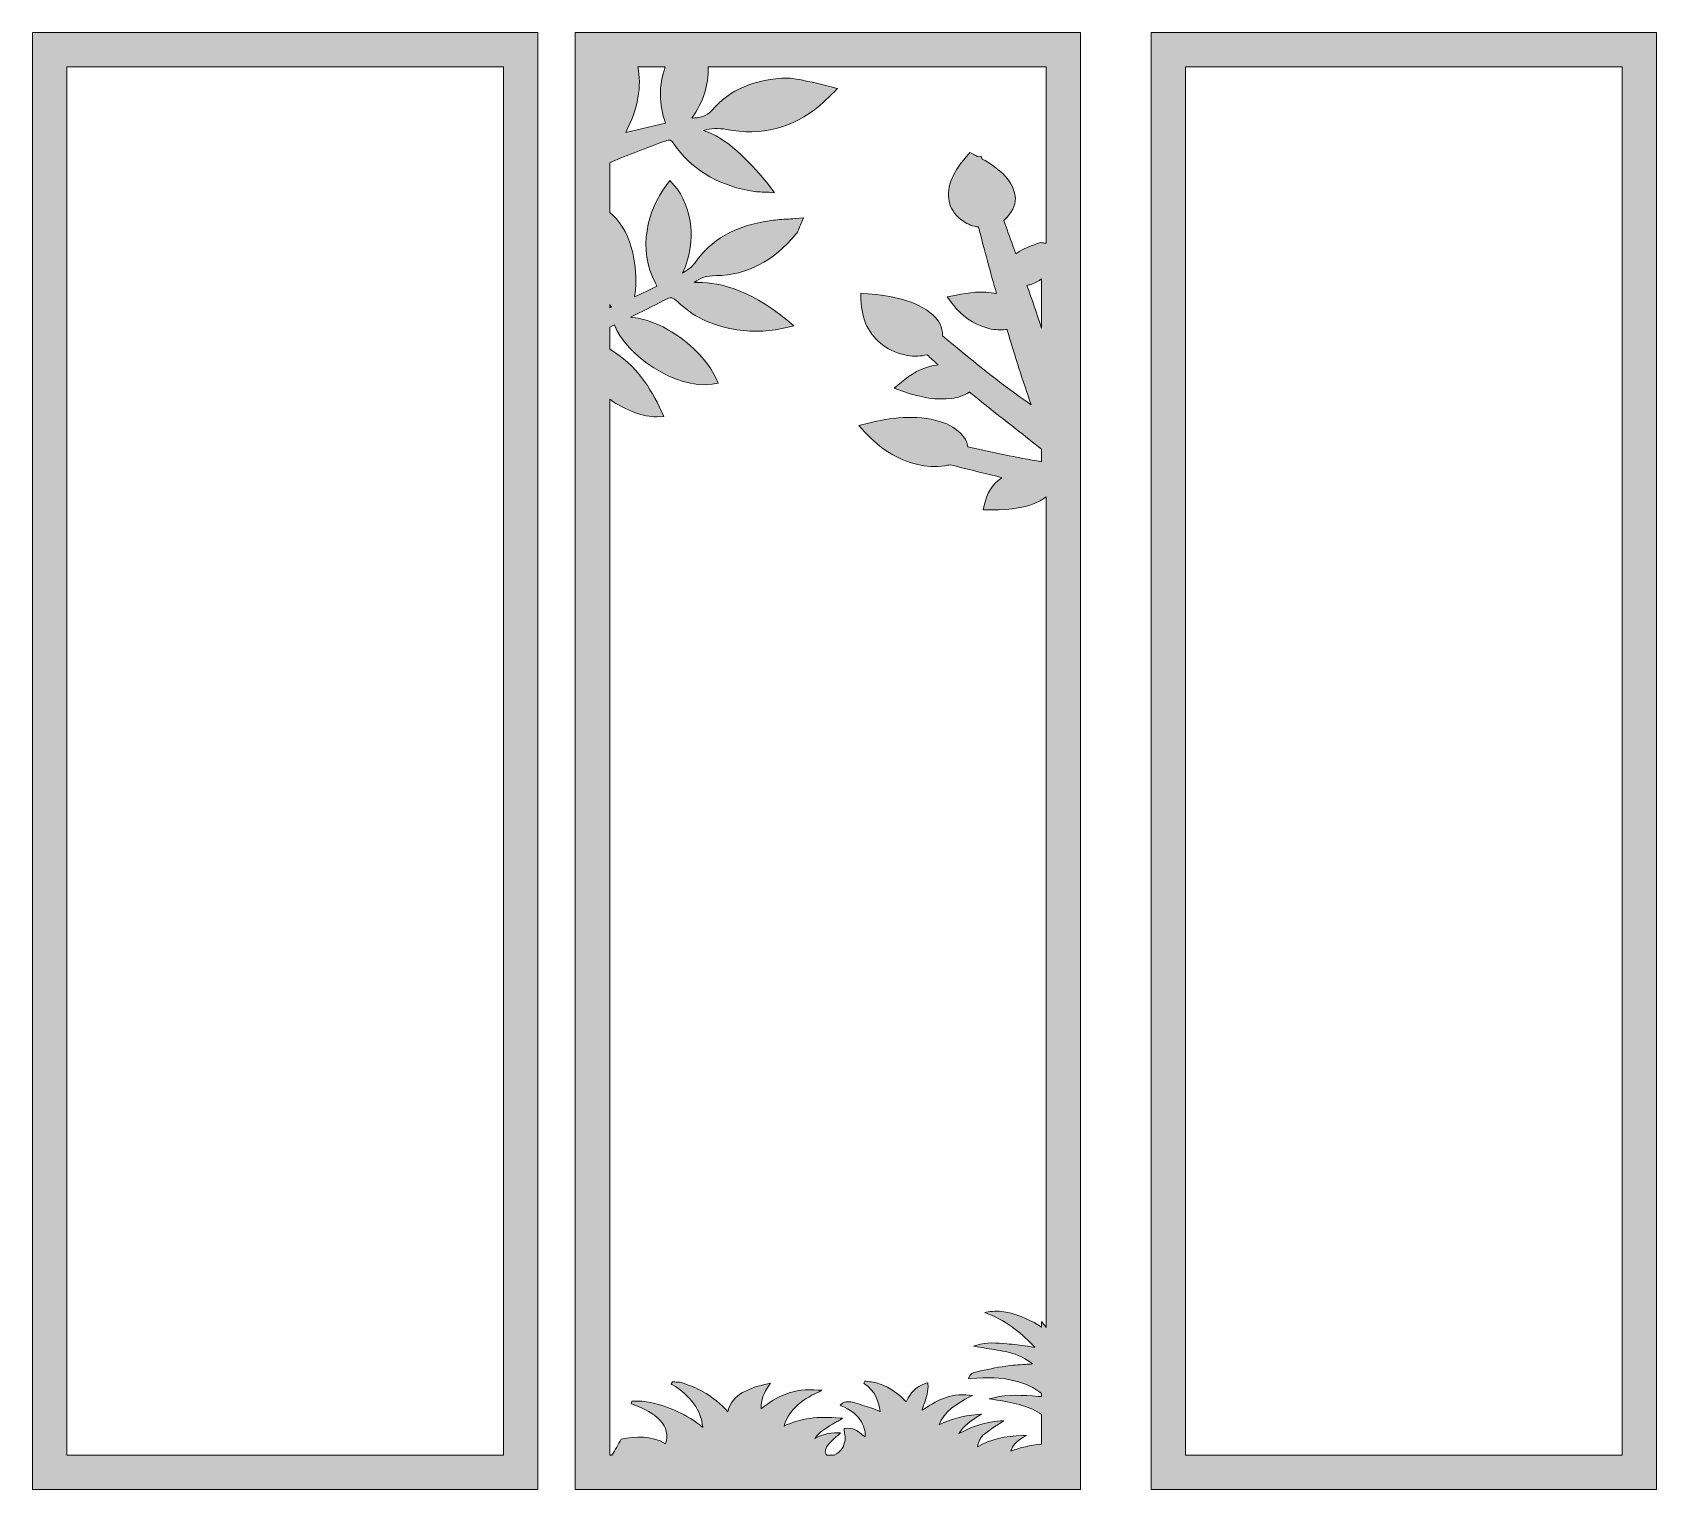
# Model space of a CAD drawing. Header units: millimetres. Extents: x 15 to 304, y -262 to -4.
# Drawn here: x 14.9 to 156.5, y -131.1 to -4.1 of the extents above; entities that cross this region are included whole.
import ezdxf

# ---------------------------------------------------------------- set-up
doc = ezdxf.new("R2010")
doc.units = ezdxf.units.MM
doc.header["$MEASUREMENT"] = 0
for name, color, linetype in [('Layer 10', 7, 'Continuous'), ('Layer 11', 7, 'Continuous'), ('Layer 12', 7, 'Continuous')]:
    doc.layers.add(name, color=color, linetype=linetype)

# ---------------------------------------------------------------- blocks, each defined once
blk = doc.blocks.new('block 3')
at = {"layer": 'Layer 11'}
h = blk.add_hatch(color=1, dxfattribs=at)
h.dxf.hatch_style = 2
h.paths.add_polyline_path([(62.26, -4.1), (62.26, -131.1), (106.32, -131.1), (106.32, -4.1)])
edge = h.paths.add_edge_path()
edge.add_spline(control_points=[(103.32, -22.45), (103.24, -22.45), (103.17, -22.44), (103.09, -22.44), (102.99, -22.44), (102.91, -22.42), (102.82, -22.4), (102.82, -22.4), (102.48, -22.52), (102.48, -22.52), (101.71, -22.79), (101.11, -23.07), (100.66, -23.39), (100.66, -23.39), (100.41, -22.68), (100.41, -22.68), (100.15, -21.95), (99.88, -21.21), (99.62, -20.47), (99.74, -20.38), (99.85, -20.27), (99.95, -20.16), (100.45, -19.6), (100.71, -18.91), (100.62, -18.35), (100.38, -16.82), (99, -15.83), (97.75, -15.13), (97.75, -15.13), (97.65, -14.89), (97.65, -14.89), (97.65, -14.89), (97.38, -14.93), (97.38, -14.93), (97.28, -14.88), (97.18, -14.83), (97.08, -14.77), (97.08, -14.77), (96.67, -14.56), (96.67, -14.56), (96.67, -14.56), (96.37, -14.9), (96.37, -14.9), (95.03, -16.43), (94.57, -17.75), (94.92, -19.05), (95.06, -19.59), (95.5, -20.14), (96.1, -20.55), (96.5, -20.82), (96.95, -20.99), (97.41, -21.05), (97.94, -23.06), (98.46, -25), (98.99, -26.85), (97.75, -26.6), (96.54, -26.77), (95.49, -26.98), (95.49, -26.98), (94.68, -27.15), (94.68, -27.15), (94.68, -27.15), (95.15, -27.76), (95.15, -27.76), (95.98, -28.83), (96.93, -29.49), (98.14, -29.85), (98.62, -30), (99.23, -30.05), (99.78, -29.98), (99.82, -29.98), (99.86, -29.97), (99.9, -29.97), (100.59, -32.28), (101.3, -34.48), (102, -36.54), (99.28, -34.67), (96.4, -32.33), (94.29, -30.53), (94.29, -30.52), (94.29, -30.51), (94.29, -30.49), (94.28, -29.84), (93.97, -29.17), (93.47, -28.73), (91.98, -27.42), (89.76, -27.05), (87.78, -26.87), (87.78, -26.87), (87.15, -26.81), (87.15, -26.81), (87.15, -26.81), (87.17, -27.38), (87.17, -27.38), (87.22, -29.14), (87.85, -30.42), (89.15, -31.4), (89.65, -31.78), (90.42, -32.09), (91.2, -32.24), (91.83, -32.35), (92.43, -32.33), (92.93, -32.18), (93.23, -32.47), (93.55, -32.76), (93.89, -33.07), (92.42, -33.27), (91.45, -33.93), (90.7, -34.57), (90.7, -34.57), (90.06, -35.11), (90.06, -35.11), (90.06, -35.11), (90.88, -35.4), (90.88, -35.4), (92.47, -35.95), (93.8, -36.14), (95.08, -35.99), (95.61, -35.93), (96.17, -35.74), (96.58, -35.48), (96.6, -35.47), (96.62, -35.45), (96.64, -35.44), (98.05, -36.6), (99.52, -37.75), (100.72, -38.69), (101.45, -39.26), (102.19, -39.84), (102.92, -40.42), (102.92, -40.42), (102.92, -41.51), (102.92, -41.51), (100.75, -41.13), (98.58, -40.71), (96.48, -40.2), (96.46, -39.88), (96.3, -39.54), (96.02, -39.22), (95.56, -38.69), (94.84, -38.23), (94.13, -38.02), (91.88, -37.34), (89.68, -37.7), (87.82, -38.14), (87.82, -38.14), (86.99, -38.34), (86.99, -38.34), (86.99, -38.34), (87.52, -38.93), (87.52, -38.93), (88.86, -40.41), (90.32, -41.31), (92.12, -41.76), (92.82, -41.93), (93.71, -41.97), (94.49, -41.86), (94.65, -41.84), (94.8, -41.81), (94.95, -41.77), (96.31, -42.12), (97.66, -42.45), (98.98, -42.78), (98.98, -42.78), (99.46, -42.9), (99.46, -42.9), (98.49, -43.54), (98.16, -44.38), (97.97, -45.09), (97.97, -45.09), (97.81, -45.69), (97.81, -45.69), (97.81, -45.69), (98.51, -45.7), (98.51, -45.7), (100.31, -45.73), (101.64, -45.49), (102.68, -44.98), (102.76, -44.94), (102.84, -44.89), (102.92, -44.83), (102.92, -44.83), (102.92, -44.85), (102.92, -44.85), (103.06, -44.76), (103.19, -44.66), (103.32, -44.57), (103.32, -44.57), (103.32, -116.97), (103.32, -116.97), (103.19, -116.8), (103.06, -116.63), (102.92, -116.46), (102.92, -116.46), (102.92, -116.94), (102.92, -116.94), (102.09, -116.41), (101.07, -115.88), (99.81, -115.63), (99.3, -115.54), (98.77, -115.53), (98.26, -115.62), (98.26, -115.62), (97.98, -115.67), (97.98, -115.67), (97.98, -115.67), (98.23, -115.77), (98.23, -115.77), (100.05, -116.48), (101.26, -117.6), (102.33, -118.7), (102.12, -118.67), (101.91, -118.64), (101.7, -118.61), (101.07, -118.53), (100.48, -118.45), (99.88, -118.39), (99.02, -118.31), (98.12, -118.26), (97.28, -118.5), (97.28, -118.5), (96.97, -118.6), (96.97, -118.6), (96.97, -118.6), (97.3, -118.65), (97.3, -118.65), (97.57, -118.7), (97.85, -118.75), (98.12, -118.79), (98.74, -118.89), (99.38, -118.99), (99.99, -119.13), (100.84, -119.32), (101.54, -119.66), (102.12, -120.15), (101.91, -120.16), (101.7, -120.18), (101.49, -120.19), (100.9, -120.23), (100.34, -120.26), (99.79, -120.34), (98.95, -120.46), (98.11, -120.65), (97.3, -120.83), (97.3, -120.83), (97.17, -120.86), (97.17, -120.86), (96.99, -120.9), (96.66, -121.02), (96.57, -121.34), (96.57, -121.34), (96.55, -121.45), (96.55, -121.45), (96.55, -121.45), (96.7, -121.43), (96.7, -121.43), (98.27, -121.29), (99.38, -121.33), (100.42, -121.58), (101.5, -121.83), (102.31, -122.21), (102.92, -122.74), (102.92, -122.74), (102.92, -123), (102.92, -123), (102.82, -123), (102.71, -122.99), (102.61, -122.98), (101.28, -122.88), (100.02, -122.78), (98.74, -123.1), (98.74, -123.1), (98.36, -123.19), (98.36, -123.19), (98.36, -123.19), (98.75, -123.25), (98.75, -123.25), (100.37, -123.49), (101.67, -123.78), (102.74, -124.44), (102.8, -124.49), (102.86, -124.53), (102.92, -124.57), (102.92, -124.57), (102.92, -127.15), (102.92, -127.15), (101.92, -127.23), (101.04, -127.43), (100.25, -127.76), (100.35, -127.28), (100.69, -126.9), (101.35, -126.54), (101.35, -126.54), (101.61, -126.4), (101.61, -126.4), (101.61, -126.4), (101.28, -126.4), (101.28, -126.4), (99.74, -126.41), (98.44, -126.73), (97.34, -127.38), (97.39, -126.89), (97.6, -126.52), (97.96, -126.23), (98.26, -125.99), (98.59, -125.78), (98.94, -125.55), (99.09, -125.46), (99.25, -125.36), (99.4, -125.26), (99.4, -125.26), (99.64, -125.1), (99.64, -125.1), (99.64, -125.1), (99.32, -125.12), (99.32, -125.12), (97.86, -125.22), (96.68, -125.71), (95.71, -126.22), (96.1, -125.56), (96.77, -125.09), (97.4, -124.71), (97.4, -124.71), (97.68, -124.54), (97.68, -124.54), (97.68, -124.54), (97.32, -124.57), (97.32, -124.57), (96.02, -124.67), (94.92, -124.96), (93.99, -125.46), (94.36, -124.3), (95.57, -123.59), (96.68, -123), (96.68, -123), (96.9, -122.89), (96.9, -122.89), (96.9, -122.89), (96.63, -122.86), (96.63, -122.86), (94.85, -122.67), (93.71, -123.4), (92.51, -124.18), (92.51, -124.18), (92.5, -124.18), (92.5, -124.18), (92.56, -123.99), (92.62, -123.8), (92.68, -123.62), (92.88, -123.05), (93.06, -122.51), (93.01, -121.9), (93.01, -121.9), (93, -121.79), (93, -121.79), (93, -121.79), (92.86, -121.84), (92.86, -121.84), (91.84, -122.14), (91.5, -122.75), (91.16, -123.33), (91.14, -123.37), (91.12, -123.4), (91.1, -123.44), (91.07, -123.41), (91.03, -123.37), (91, -123.34), (90.98, -123.32), (90.95, -123.29), (90.93, -123.27), (90.16, -122.52), (89.42, -122.07), (88.53, -121.81), (88.33, -121.75), (88.11, -121.72), (87.9, -121.7), (87.81, -121.68), (87.71, -121.67), (87.62, -121.66), (87.62, -121.66), (87.52, -121.64), (87.52, -121.64), (87.52, -121.64), (87.43, -121.84), (87.43, -121.84), (87.43, -121.84), (87.48, -121.87), (87.48, -121.87), (88.43, -122.53), (88.68, -123.36), (88.85, -124.3), (88.82, -124.29), (88.78, -124.28), (88.75, -124.26), (88.58, -124.19), (88.43, -124.12), (88.28, -124.07), (88.28, -124.07), (88.03, -123.99), (88.03, -123.99), (87.51, -123.82), (86.98, -123.64), (86.43, -123.49), (86.01, -123.38), (85.67, -123.45), (85.42, -123.68), (85.42, -123.68), (85.35, -123.75), (85.35, -123.75), (85.35, -123.75), (85.45, -123.79), (85.45, -123.79), (86.25, -124.15), (86.77, -124.53), (87.08, -125), (87.44, -125.53), (87.58, -126.01), (87.54, -126.5), (87.41, -126.43), (87.3, -126.34), (87.19, -126.25), (86.84, -125.97), (86.47, -125.69), (85.78, -125.78), (85.78, -125.78), (85.69, -125.79), (85.69, -125.79), (85.69, -125.79), (85.69, -125.86), (85.69, -125.86), (85.7, -125.97), (85.72, -126.07), (85.73, -126.17), (85.77, -126.39), (85.8, -126.6), (85.78, -126.8), (85.72, -127.38), (85.4, -127.81), (84.84, -128.1), (84.84, -128.1), (84.19, -128.1), (84.19, -128.1), (84.12, -128.02), (84.06, -127.92), (84.06, -127.84), (84.05, -127.35), (84.45, -127), (84.87, -126.62), (84.87, -126.62), (84.94, -126.56), (84.94, -126.56), (84.99, -126.51), (85.04, -126.47), (85.11, -126.41), (85.11, -126.41), (85.39, -126.16), (85.39, -126.16), (85.39, -126.16), (85.17, -126.15), (85.17, -126.15), (84.3, -126.13), (83.67, -126.37), (83.15, -126.64), (83.55, -126.06), (84.24, -125.66), (84.97, -125.24), (85.11, -125.16), (85.24, -125.09), (85.38, -125.01), (85.38, -125.01), (85.57, -124.89), (85.57, -124.89), (85.57, -124.89), (85.32, -124.87), (85.32, -124.87), (83.43, -124.68), (81.89, -124.9), (80.48, -125.56), (80.78, -124.35), (81.77, -123.37), (83.51, -122.57), (83.51, -122.57), (83.76, -122.45), (83.76, -122.45), (83.76, -122.45), (83.46, -122.43), (83.46, -122.43), (82.41, -122.33), (81.46, -122.45), (80.56, -122.8), (79.86, -123.07), (79.19, -123.47), (78.48, -124.05), (78.45, -123.32), (78.67, -122.67), (79.17, -122), (79.17, -122), (79.29, -121.83), (79.29, -121.83), (79.29, -121.83), (79.04, -121.88), (79.04, -121.88), (77.5, -122.22), (75.9, -122.77), (75.55, -124.33), (74.97, -123.63), (74.26, -123.06), (73.35, -122.54), (72.84, -122.26), (72.24, -122.04), (71.67, -121.82), (71.67, -121.82), (71.61, -121.8), (71.61, -121.8), (71.44, -121.74), (71.25, -121.73), (71.06, -121.73), (70.97, -121.72), (70.89, -121.72), (70.82, -121.71), (70.82, -121.71), (70.73, -121.71), (70.73, -121.71), (70.73, -121.71), (70.63, -121.89), (70.63, -121.89), (70.63, -121.89), (70.69, -121.93), (70.69, -121.93), (72.35, -122.95), (73.23, -124.18), (73.37, -125.66), (73.36, -125.66), (73.36, -125.66), (73.36, -125.66), (73.31, -125.63), (73.27, -125.59), (73.23, -125.56), (73.2, -125.53), (73.16, -125.5), (73.12, -125.47), (71.7, -124.42), (70.17, -123.76), (68.46, -123.45), (68.19, -123.4), (67.91, -123.4), (67.63, -123.4), (67.51, -123.4), (67.39, -123.4), (67.27, -123.4), (67.27, -123.4), (67.18, -123.39), (67.18, -123.39), (67.16, -123.47), (67.14, -123.54), (67.12, -123.62), (67.12, -123.62), (67.19, -123.64), (67.19, -123.64), (68.33, -124.04), (69.1, -124.49), (69.64, -125.06), (70.22, -125.68), (70.38, -126.35), (70.13, -127.1), (68.86, -126.38), (67.53, -126.45), (66.25, -126.72), (66.02, -127.19), (65.75, -127.64), (65.46, -128.1), (65.46, -128.1), (65.26, -128.1), (65.26, -128.1), (65.26, -128.1), (65.26, -36.07), (65.26, -36.07), (66.7, -37.06), (68.25, -37.62), (69.36, -37.59), (69.36, -37.59), (69.99, -37.58), (69.99, -37.58), (69.99, -37.58), (69.74, -37.06), (69.74, -37.06), (68.84, -35.12), (67.6, -33.07), (65.26, -31.7), (65.26, -31.7), (65.26, -29.77), (65.26, -29.77), (65.26, -29.77), (65.67, -29.58), (65.67, -29.58), (66.63, -32.18), (71.01, -35.23), (74.19, -34.75), (74.19, -34.75), (74.73, -34.66), (74.73, -34.66), (74.73, -34.66), (74.51, -34.21), (74.51, -34.21), (73.85, -32.81), (72.49, -31.36), (70.89, -30.33), (69.58, -29.49), (68.26, -29), (67.06, -28.91), (67.99, -28.46), (69.01, -27.96), (70.01, -27.43), (70.59, -27.12), (70.78, -27.18), (71.19, -27.58), (72.47, -28.81), (74.11, -29.61), (76.06, -29.96), (77.62, -30.24), (79.05, -30.2), (80.56, -29.84), (80.56, -29.84), (81.32, -29.66), (81.32, -29.66), (81.32, -29.66), (80.73, -29.17), (80.73, -29.17), (77.18, -26.26), (74.47, -25.83), (72.62, -25.88), (73.17, -25.46), (73.68, -25.31), (74.53, -25.29), (77.26, -25.22), (79.47, -24.07), (81.5, -21.67), (81.64, -21.51), (81.7, -21.34), (81.77, -21.14), (81.81, -21.05), (81.84, -20.96), (81.89, -20.85), (81.89, -20.85), (82.15, -20.25), (82.15, -20.25), (82.15, -20.25), (81.42, -20.31), (81.42, -20.31), (81.16, -20.33), (80.91, -20.35), (80.68, -20.37), (80.68, -20.37), (80.63, -20.37), (80.63, -20.37), (80.13, -20.4), (79.66, -20.44), (79.2, -20.51), (76.19, -20.96), (74.06, -22.17), (72.67, -24.2), (72.44, -24.53), (72.05, -24.8), (71.62, -25.07), (72.35, -23.48), (72.42, -22.03), (72.33, -21.06), (72.21, -19.63), (71.66, -18.27), (70.88, -17.42), (70.88, -17.42), (70.5, -17.01), (70.5, -17.01), (70.5, -17.01), (70.18, -17.44), (70.18, -17.44), (68.6, -19.5), (67.64, -23.04), (69.26, -25.94), (69.3, -26.01), (69.33, -26.11), (69.36, -26.2), (68.75, -26.51), (68.12, -26.81), (67.43, -27.13), (67.86, -24.1), (66.95, -21.08), (65.26, -19.79), (65.26, -19.79), (65.26, -15.45), (65.26, -15.45), (66.87, -14.75), (68.5, -14.13), (70.09, -13.56), (70.54, -13.4), (70.61, -13.44), (70.85, -13.81), (72.29, -15.93), (74.49, -17.3), (77.38, -17.88), (77.83, -17.97), (78.28, -17.99), (78.72, -18.01), (78.91, -18.01), (79.1, -18.02), (79.28, -18.03), (79.28, -18.03), (79.63, -18.06), (79.63, -18.06), (79.63, -18.06), (76.36, -13.46), (73.43, -12.64), (74.1, -12.47), (74.73, -12.41), (75.43, -12.55), (78.49, -13.14), (81.22, -12.45), (83.55, -10.49), (83.89, -10.2), (84.21, -9.88), (84.55, -9.55), (84.68, -9.42), (84.81, -9.29), (84.95, -9.16), (84.95, -9.16), (85.13, -8.98), (85.13, -8.98), (85.13, -8.98), (81.66, -8.06), (80.81, -8.07), (77.92, -8.13), (75.69, -9.08), (74.16, -10.9), (73.71, -11.45), (73.13, -11.52), (72.41, -11.57), (73.42, -10.16), (73.89, -8.68), (73.84, -7.1), (73.84, -7.1), (103.32, -7.1), (103.32, -7.1), (103.32, -7.1), (103.32, -22.45), (103.32, -22.45)], knot_values=[0, 0, 0, 0, 1, 1, 1, 2, 2, 2, 3, 3, 3, 4, 4, 4, 5, 5, 5, 6, 6, 6, 7, 7, 7, 8, 8, 8, 9, 9, 9, 10, 10, 10, 11, 11, 11, 12, 12, 12, 13, 13, 13, 14, 14, 14, 15, 15, 15, 16, 16, 16, 17, 17, 17, 18, 18, 18, 19, 19, 19, 20, 20, 20, 21, 21, 21, 22, 22, 22, 23, 23, 23, 24, 24, 24, 25, 25, 25, 26, 26, 26, 27, 27, 27, 28, 28, 28, 29, 29, 29, 30, 30, 30, 31, 31, 31, 32, 32, 32, 33, 33, 33, 34, 34, 34, 35, 35, 35, 36, 36, 36, 37, 37, 37, 38, 38, 38, 39, 39, 39, 40, 40, 40, 41, 41, 41, 42, 42, 42, 43, 43, 43, 44, 44, 44, 45, 45, 45, 46, 46, 46, 47, 47, 47, 48, 48, 48, 49, 49, 49, 50, 50, 50, 51, 51, 51, 52, 52, 52, 53, 53, 53, 54, 54, 54, 55, 55, 55, 56, 56, 56, 57, 57, 57, 58, 58, 58, 59, 59, 59, 60, 60, 60, 61, 61, 61, 62, 62, 62, 63, 63, 63, 64, 64, 64, 65, 65, 65, 66, 66, 66, 67, 67, 67, 68, 68, 68, 69, 69, 69, 70, 70, 70, 71, 71, 71, 72, 72, 72, 73, 73, 73, 74, 74, 74, 75, 75, 75, 76, 76, 76, 77, 77, 77, 78, 78, 78, 79, 79, 79, 80, 80, 80, 81, 81, 81, 82, 82, 82, 83, 83, 83, 84, 84, 84, 85, 85, 85, 86, 86, 86, 87, 87, 87, 88, 88, 88, 89, 89, 89, 90, 90, 90, 91, 91, 91, 92, 92, 92, 93, 93, 93, 94, 94, 94, 95, 95, 95, 96, 96, 96, 97, 97, 97, 98, 98, 98, 99, 99, 99, 100, 100, 100, 101, 101, 101, 102, 102, 102, 103, 103, 103, 104, 104, 104, 105, 105, 105, 106, 106, 106, 107, 107, 107, 108, 108, 108, 109, 109, 109, 110, 110, 110, 111, 111, 111, 112, 112, 112, 113, 113, 113, 114, 114, 114, 115, 115, 115, 116, 116, 116, 117, 117, 117, 118, 118, 118, 119, 119, 119, 120, 120, 120, 121, 121, 121, 122, 122, 122, 123, 123, 123, 124, 124, 124, 125, 125, 125, 126, 126, 126, 127, 127, 127, 128, 128, 128, 129, 129, 129, 130, 130, 130, 131, 131, 131, 132, 132, 132, 133, 133, 133, 134, 134, 134, 135, 135, 135, 136, 136, 136, 137, 137, 137, 138, 138, 138, 139, 139, 139, 140, 140, 140, 141, 141, 141, 142, 142, 142, 143, 143, 143, 144, 144, 144, 145, 145, 145, 146, 146, 146, 147, 147, 147, 148, 148, 148, 149, 149, 149, 150, 150, 150, 151, 151, 151, 152, 152, 152, 153, 153, 153, 154, 154, 154, 155, 155, 155, 156, 156, 156, 157, 157, 157, 158, 158, 158, 159, 159, 159, 160, 160, 160, 161, 161, 161, 162, 162, 162, 163, 163, 163, 164, 164, 164, 165, 165, 165, 166, 166, 166, 167, 167, 167, 168, 168, 168, 169, 169, 169, 170, 170, 170, 171, 171, 171, 172, 172, 172, 173, 173, 173, 174, 174, 174, 175, 175, 175, 176, 176, 176, 177, 177, 177, 178, 178, 178, 179, 179, 179, 180, 180, 180, 181, 181, 181, 182, 182, 182, 183, 183, 183, 184, 184, 184, 185, 185, 185, 186, 186, 186, 187, 187, 187, 188, 188, 188, 189, 189, 189, 190, 190, 190, 191, 191, 191, 192, 192, 192, 193, 193, 193, 194, 194, 194, 195, 195, 195, 196, 196, 196, 197, 197, 197, 198, 198, 198, 199, 199, 199, 200, 200, 200, 201, 201, 201, 202, 202, 202, 203, 203, 203, 204, 204, 204, 205, 205, 205, 206, 206, 206, 207, 207, 207, 208, 208, 208, 209, 209, 209, 210, 210, 210, 211, 211, 211, 212, 212, 212, 213, 213, 213, 214, 214, 214, 215, 215, 215, 216, 216, 216, 217, 217, 217, 218, 218, 218, 219, 219, 219, 220, 220, 220, 221, 221, 221, 222, 222, 222, 223, 223, 223, 224, 224, 224, 225, 225, 225, 226, 226, 226, 227, 227, 227, 228, 228, 228, 229, 229, 229, 230, 230, 230, 231, 231, 231, 232, 232, 232, 233, 233, 233, 234, 234, 234, 235, 235, 235, 236, 236, 236, 237, 237, 237, 238, 238, 238, 239, 239, 239, 240, 240, 240, 241, 241, 241, 242, 242, 242, 243, 243, 243, 244, 244, 244, 245, 245, 245, 246, 246, 246, 247, 247, 247, 248, 248, 248, 248], degree=3, periodic=1)
edge = h.paths.add_edge_path()
edge.add_spline(control_points=[(102.92, -25.57), (102.92, -25.57), (102.92, -29.88), (102.92, -29.88), (102.49, -28.58), (102.05, -27.32), (101.64, -26.14), (101.76, -26.12), (101.88, -26.09), (102, -26.05), (102.36, -25.93), (102.68, -25.76), (102.92, -25.57)], knot_values=[0, 0, 0, 0, 1, 1, 1, 2, 2, 2, 3, 3, 3, 4, 4, 4, 4], degree=3, periodic=1)
edge = h.paths.add_edge_path()
edge.add_spline(control_points=[(65.26, -27.82), (65.27, -27.82), (65.27, -27.83), (65.28, -27.84), (65.36, -27.94), (65.4, -28.01), (65.41, -28.04), (65.39, -28.05), (65.34, -28.08), (65.26, -28.11), (65.26, -28.11), (65.26, -27.82), (65.26, -27.82)], knot_values=[0, 0, 0, 0, 1, 1, 1, 2, 2, 2, 3, 3, 3, 4, 4, 4, 4], degree=3, periodic=1)
edge = h.paths.add_edge_path()
edge.add_spline(control_points=[(70.11, -7.1), (69.53, -8.71), (69.53, -10.35), (70.13, -12.01), (70.13, -12.01), (66.66, -12.81), (66.66, -12.81), (67.73, -10.72), (68.07, -8.73), (67.71, -7.1), (67.71, -7.1), (70.11, -7.1), (70.11, -7.1)], knot_values=[0, 0, 0, 0, 1, 1, 1, 2, 2, 2, 3, 3, 3, 4, 4, 4, 4], degree=3, periodic=1)
at = {"layer": 'Layer 11', "lineweight": 0}
blk.add_lwpolyline([(62.26, -4.1), (62.26, -131.1), (106.32, -131.1), (106.32, -4.1), (62.26, -4.1)], dxfattribs=at)
for points, knots in [([(103.32, -22.45), (103.24, -22.45), (103.17, -22.44), (103.09, -22.44), (102.99, -22.44), (102.91, -22.42), (102.82, -22.4), (102.82, -22.4), (102.48, -22.52), (102.48, -22.52), (101.71, -22.79), (101.11, -23.07), (100.66, -23.39), (100.66, -23.39), (100.41, -22.68), (100.41, -22.68), (100.15, -21.95), (99.88, -21.21), (99.62, -20.47), (99.74, -20.38), (99.85, -20.27), (99.95, -20.16), (100.45, -19.6), (100.71, -18.91), (100.62, -18.35), (100.38, -16.82), (99, -15.83), (97.75, -15.13), (97.75, -15.13), (97.65, -14.89), (97.65, -14.89), (97.65, -14.89), (97.38, -14.93), (97.38, -14.93), (97.28, -14.88), (97.18, -14.83), (97.08, -14.77), (97.08, -14.77), (96.67, -14.56), (96.67, -14.56), (96.67, -14.56), (96.37, -14.9), (96.37, -14.9), (95.03, -16.43), (94.57, -17.75), (94.92, -19.05), (95.06, -19.59), (95.5, -20.14), (96.1, -20.55), (96.5, -20.82), (96.95, -20.99), (97.41, -21.05), (97.94, -23.06), (98.46, -25), (98.99, -26.85), (97.75, -26.6), (96.54, -26.77), (95.49, -26.98), (95.49, -26.98), (94.68, -27.15), (94.68, -27.15), (94.68, -27.15), (95.15, -27.76), (95.15, -27.76), (95.98, -28.83), (96.93, -29.49), (98.14, -29.85), (98.62, -30), (99.23, -30.05), (99.78, -29.98), (99.82, -29.98), (99.86, -29.97), (99.9, -29.97), (100.59, -32.28), (101.3, -34.48), (102, -36.54), (99.28, -34.67), (96.4, -32.33), (94.29, -30.53), (94.29, -30.52), (94.29, -30.51), (94.29, -30.49), (94.28, -29.84), (93.97, -29.17), (93.47, -28.73), (91.98, -27.42), (89.76, -27.05), (87.78, -26.87), (87.78, -26.87), (87.15, -26.81), (87.15, -26.81), (87.15, -26.81), (87.17, -27.38), (87.17, -27.38), (87.22, -29.14), (87.85, -30.42), (89.15, -31.4), (89.65, -31.78), (90.42, -32.09), (91.2, -32.24), (91.83, -32.35), (92.43, -32.33), (92.93, -32.18), (93.23, -32.47), (93.55, -32.76), (93.89, -33.07), (92.42, -33.27), (91.45, -33.93), (90.7, -34.57), (90.7, -34.57), (90.06, -35.11), (90.06, -35.11), (90.06, -35.11), (90.88, -35.4), (90.88, -35.4), (92.47, -35.95), (93.8, -36.14), (95.08, -35.99), (95.61, -35.93), (96.17, -35.74), (96.58, -35.48), (96.6, -35.47), (96.62, -35.45), (96.64, -35.44), (98.05, -36.6), (99.52, -37.75), (100.72, -38.69), (101.45, -39.26), (102.19, -39.84), (102.92, -40.42), (102.92, -40.42), (102.92, -41.51), (102.92, -41.51), (100.75, -41.13), (98.58, -40.71), (96.48, -40.2), (96.46, -39.88), (96.3, -39.54), (96.02, -39.22), (95.56, -38.69), (94.84, -38.23), (94.13, -38.02), (91.88, -37.34), (89.68, -37.7), (87.82, -38.14), (87.82, -38.14), (86.99, -38.34), (86.99, -38.34), (86.99, -38.34), (87.52, -38.93), (87.52, -38.93), (88.86, -40.41), (90.32, -41.31), (92.12, -41.76), (92.82, -41.93), (93.71, -41.97), (94.49, -41.86), (94.65, -41.84), (94.8, -41.81), (94.95, -41.77), (96.31, -42.12), (97.66, -42.45), (98.98, -42.78), (98.98, -42.78), (99.46, -42.9), (99.46, -42.9), (98.49, -43.54), (98.16, -44.38), (97.97, -45.09), (97.97, -45.09), (97.81, -45.69), (97.81, -45.69), (97.81, -45.69), (98.51, -45.7), (98.51, -45.7), (100.31, -45.73), (101.64, -45.49), (102.68, -44.98), (102.76, -44.94), (102.84, -44.89), (102.92, -44.83), (102.92, -44.83), (102.92, -44.85), (102.92, -44.85), (103.06, -44.76), (103.19, -44.66), (103.32, -44.57), (103.32, -44.57), (103.32, -116.97), (103.32, -116.97), (103.19, -116.8), (103.06, -116.63), (102.92, -116.46), (102.92, -116.46), (102.92, -116.94), (102.92, -116.94), (102.09, -116.41), (101.07, -115.88), (99.81, -115.63), (99.3, -115.54), (98.77, -115.53), (98.26, -115.62), (98.26, -115.62), (97.98, -115.67), (97.98, -115.67), (97.98, -115.67), (98.23, -115.77), (98.23, -115.77), (100.05, -116.48), (101.26, -117.6), (102.33, -118.7), (102.12, -118.67), (101.91, -118.64), (101.7, -118.61), (101.07, -118.53), (100.48, -118.45), (99.88, -118.39), (99.02, -118.31), (98.12, -118.26), (97.28, -118.5), (97.28, -118.5), (96.97, -118.6), (96.97, -118.6), (96.97, -118.6), (97.3, -118.65), (97.3, -118.65), (97.57, -118.7), (97.85, -118.75), (98.12, -118.79), (98.74, -118.89), (99.38, -118.99), (99.99, -119.13), (100.84, -119.32), (101.54, -119.66), (102.12, -120.15), (101.91, -120.16), (101.7, -120.18), (101.49, -120.19), (100.9, -120.23), (100.34, -120.26), (99.79, -120.34), (98.95, -120.46), (98.11, -120.65), (97.3, -120.83), (97.3, -120.83), (97.17, -120.86), (97.17, -120.86), (96.99, -120.9), (96.66, -121.02), (96.57, -121.34), (96.57, -121.34), (96.55, -121.45), (96.55, -121.45), (96.55, -121.45), (96.7, -121.43), (96.7, -121.43), (98.27, -121.29), (99.38, -121.33), (100.42, -121.58), (101.5, -121.83), (102.31, -122.21), (102.92, -122.74), (102.92, -122.74), (102.92, -123), (102.92, -123), (102.82, -123), (102.71, -122.99), (102.61, -122.98), (101.28, -122.88), (100.02, -122.78), (98.74, -123.1), (98.74, -123.1), (98.36, -123.19), (98.36, -123.19), (98.36, -123.19), (98.75, -123.25), (98.75, -123.25), (100.37, -123.49), (101.67, -123.78), (102.74, -124.44), (102.8, -124.49), (102.86, -124.53), (102.92, -124.57), (102.92, -124.57), (102.92, -127.15), (102.92, -127.15), (101.92, -127.23), (101.04, -127.43), (100.25, -127.76), (100.35, -127.28), (100.69, -126.9), (101.35, -126.54), (101.35, -126.54), (101.61, -126.4), (101.61, -126.4), (101.61, -126.4), (101.28, -126.4), (101.28, -126.4), (99.74, -126.41), (98.44, -126.73), (97.34, -127.38), (97.39, -126.89), (97.6, -126.52), (97.96, -126.23), (98.26, -125.99), (98.59, -125.78), (98.94, -125.55), (99.09, -125.46), (99.25, -125.36), (99.4, -125.26), (99.4, -125.26), (99.64, -125.1), (99.64, -125.1), (99.64, -125.1), (99.32, -125.12), (99.32, -125.12), (97.86, -125.22), (96.68, -125.71), (95.71, -126.22), (96.1, -125.56), (96.77, -125.09), (97.4, -124.71), (97.4, -124.71), (97.68, -124.54), (97.68, -124.54), (97.68, -124.54), (97.32, -124.57), (97.32, -124.57), (96.02, -124.67), (94.92, -124.96), (93.99, -125.46), (94.36, -124.3), (95.57, -123.59), (96.68, -123), (96.68, -123), (96.9, -122.89), (96.9, -122.89), (96.9, -122.89), (96.63, -122.86), (96.63, -122.86), (94.85, -122.67), (93.71, -123.4), (92.51, -124.18), (92.51, -124.18), (92.5, -124.18), (92.5, -124.18), (92.56, -123.99), (92.62, -123.8), (92.68, -123.62), (92.88, -123.05), (93.06, -122.51), (93.01, -121.9), (93.01, -121.9), (93, -121.79), (93, -121.79), (93, -121.79), (92.86, -121.84), (92.86, -121.84), (91.84, -122.14), (91.5, -122.75), (91.16, -123.33), (91.14, -123.37), (91.12, -123.4), (91.1, -123.44), (91.07, -123.41), (91.03, -123.37), (91, -123.34), (90.98, -123.32), (90.95, -123.29), (90.93, -123.27), (90.16, -122.52), (89.42, -122.07), (88.53, -121.81), (88.33, -121.75), (88.11, -121.72), (87.9, -121.7), (87.81, -121.68), (87.71, -121.67), (87.62, -121.66), (87.62, -121.66), (87.52, -121.64), (87.52, -121.64), (87.52, -121.64), (87.43, -121.84), (87.43, -121.84), (87.43, -121.84), (87.48, -121.87), (87.48, -121.87), (88.43, -122.53), (88.68, -123.36), (88.85, -124.3), (88.82, -124.29), (88.78, -124.28), (88.75, -124.26), (88.58, -124.19), (88.43, -124.12), (88.28, -124.07), (88.28, -124.07), (88.03, -123.99), (88.03, -123.99), (87.51, -123.82), (86.98, -123.64), (86.43, -123.49), (86.01, -123.38), (85.67, -123.45), (85.42, -123.68), (85.42, -123.68), (85.35, -123.75), (85.35, -123.75), (85.35, -123.75), (85.45, -123.79), (85.45, -123.79), (86.25, -124.15), (86.77, -124.53), (87.08, -125), (87.44, -125.53), (87.58, -126.01), (87.54, -126.5), (87.41, -126.43), (87.3, -126.34), (87.19, -126.25), (86.84, -125.97), (86.47, -125.69), (85.78, -125.78), (85.78, -125.78), (85.69, -125.79), (85.69, -125.79), (85.69, -125.79), (85.69, -125.86), (85.69, -125.86), (85.7, -125.97), (85.72, -126.07), (85.73, -126.17), (85.77, -126.39), (85.8, -126.6), (85.78, -126.8), (85.72, -127.38), (85.4, -127.81), (84.84, -128.1), (84.84, -128.1), (84.19, -128.1), (84.19, -128.1), (84.12, -128.02), (84.06, -127.92), (84.06, -127.84), (84.05, -127.35), (84.45, -127), (84.87, -126.62), (84.87, -126.62), (84.94, -126.56), (84.94, -126.56), (84.99, -126.51), (85.04, -126.47), (85.11, -126.41), (85.11, -126.41), (85.39, -126.16), (85.39, -126.16), (85.39, -126.16), (85.17, -126.15), (85.17, -126.15), (84.3, -126.13), (83.67, -126.37), (83.15, -126.64), (83.55, -126.06), (84.24, -125.66), (84.97, -125.24), (85.11, -125.16), (85.24, -125.09), (85.38, -125.01), (85.38, -125.01), (85.57, -124.89), (85.57, -124.89), (85.57, -124.89), (85.32, -124.87), (85.32, -124.87), (83.43, -124.68), (81.89, -124.9), (80.48, -125.56), (80.78, -124.35), (81.77, -123.37), (83.51, -122.57), (83.51, -122.57), (83.76, -122.45), (83.76, -122.45), (83.76, -122.45), (83.46, -122.43), (83.46, -122.43), (82.41, -122.33), (81.46, -122.45), (80.56, -122.8), (79.86, -123.07), (79.19, -123.47), (78.48, -124.05), (78.45, -123.32), (78.67, -122.67), (79.17, -122), (79.17, -122), (79.29, -121.83), (79.29, -121.83), (79.29, -121.83), (79.04, -121.88), (79.04, -121.88), (77.5, -122.22), (75.9, -122.77), (75.55, -124.33), (74.97, -123.63), (74.26, -123.06), (73.35, -122.54), (72.84, -122.26), (72.24, -122.04), (71.67, -121.82), (71.67, -121.82), (71.61, -121.8), (71.61, -121.8), (71.44, -121.74), (71.25, -121.73), (71.06, -121.73), (70.97, -121.72), (70.89, -121.72), (70.82, -121.71), (70.82, -121.71), (70.73, -121.71), (70.73, -121.71), (70.73, -121.71), (70.63, -121.89), (70.63, -121.89), (70.63, -121.89), (70.69, -121.93), (70.69, -121.93), (72.35, -122.95), (73.23, -124.18), (73.37, -125.66), (73.36, -125.66), (73.36, -125.66), (73.36, -125.66), (73.31, -125.63), (73.27, -125.59), (73.23, -125.56), (73.2, -125.53), (73.16, -125.5), (73.12, -125.47), (71.7, -124.42), (70.17, -123.76), (68.46, -123.45), (68.19, -123.4), (67.91, -123.4), (67.63, -123.4), (67.51, -123.4), (67.39, -123.4), (67.27, -123.4), (67.27, -123.4), (67.18, -123.39), (67.18, -123.39), (67.16, -123.47), (67.14, -123.54), (67.12, -123.62), (67.12, -123.62), (67.19, -123.64), (67.19, -123.64), (68.33, -124.04), (69.1, -124.49), (69.64, -125.06), (70.22, -125.68), (70.38, -126.35), (70.13, -127.1), (68.86, -126.38), (67.53, -126.45), (66.25, -126.72), (66.02, -127.19), (65.75, -127.64), (65.46, -128.1), (65.46, -128.1), (65.26, -128.1), (65.26, -128.1), (65.26, -128.1), (65.26, -36.07), (65.26, -36.07), (66.7, -37.06), (68.25, -37.62), (69.36, -37.59), (69.36, -37.59), (69.99, -37.58), (69.99, -37.58), (69.99, -37.58), (69.74, -37.06), (69.74, -37.06), (68.84, -35.12), (67.6, -33.07), (65.26, -31.7), (65.26, -31.7), (65.26, -29.77), (65.26, -29.77), (65.26, -29.77), (65.67, -29.58), (65.67, -29.58), (66.63, -32.18), (71.01, -35.23), (74.19, -34.75), (74.19, -34.75), (74.73, -34.66), (74.73, -34.66), (74.73, -34.66), (74.51, -34.21), (74.51, -34.21), (73.85, -32.81), (72.49, -31.36), (70.89, -30.33), (69.58, -29.49), (68.26, -29), (67.06, -28.91), (67.99, -28.46), (69.01, -27.96), (70.01, -27.43), (70.59, -27.12), (70.78, -27.18), (71.19, -27.58), (72.47, -28.81), (74.11, -29.61), (76.06, -29.96), (77.62, -30.24), (79.05, -30.2), (80.56, -29.84), (80.56, -29.84), (81.32, -29.66), (81.32, -29.66), (81.32, -29.66), (80.73, -29.17), (80.73, -29.17), (77.18, -26.26), (74.47, -25.83), (72.62, -25.88), (73.17, -25.46), (73.68, -25.31), (74.53, -25.29), (77.26, -25.22), (79.47, -24.07), (81.5, -21.67), (81.64, -21.51), (81.7, -21.34), (81.77, -21.14), (81.81, -21.05), (81.84, -20.96), (81.89, -20.85), (81.89, -20.85), (82.15, -20.25), (82.15, -20.25), (82.15, -20.25), (81.42, -20.31), (81.42, -20.31), (81.16, -20.33), (80.91, -20.35), (80.68, -20.37), (80.68, -20.37), (80.63, -20.37), (80.63, -20.37), (80.13, -20.4), (79.66, -20.44), (79.2, -20.51), (76.19, -20.96), (74.06, -22.17), (72.67, -24.2), (72.44, -24.53), (72.05, -24.8), (71.62, -25.07), (72.35, -23.48), (72.42, -22.03), (72.33, -21.06), (72.21, -19.63), (71.66, -18.27), (70.88, -17.42), (70.88, -17.42), (70.5, -17.01), (70.5, -17.01), (70.5, -17.01), (70.18, -17.44), (70.18, -17.44), (68.6, -19.5), (67.64, -23.04), (69.26, -25.94), (69.3, -26.01), (69.33, -26.11), (69.36, -26.2), (68.75, -26.51), (68.12, -26.81), (67.43, -27.13), (67.86, -24.1), (66.95, -21.08), (65.26, -19.79), (65.26, -19.79), (65.26, -15.45), (65.26, -15.45), (66.87, -14.75), (68.5, -14.13), (70.09, -13.56), (70.54, -13.4), (70.61, -13.44), (70.85, -13.81), (72.29, -15.93), (74.49, -17.3), (77.38, -17.88), (77.83, -17.97), (78.28, -17.99), (78.72, -18.01), (78.91, -18.01), (79.1, -18.02), (79.28, -18.03), (79.28, -18.03), (79.63, -18.06), (79.63, -18.06), (79.63, -18.06), (76.36, -13.46), (73.43, -12.64), (74.1, -12.47), (74.73, -12.41), (75.43, -12.55), (78.49, -13.14), (81.22, -12.45), (83.55, -10.49), (83.89, -10.2), (84.21, -9.88), (84.55, -9.55), (84.68, -9.42), (84.81, -9.29), (84.95, -9.16), (84.95, -9.16), (85.13, -8.98), (85.13, -8.98), (85.13, -8.98), (81.66, -8.06), (80.81, -8.07), (77.92, -8.13), (75.69, -9.08), (74.16, -10.9), (73.71, -11.45), (73.13, -11.52), (72.41, -11.57), (73.42, -10.16), (73.89, -8.68), (73.84, -7.1), (73.84, -7.1), (103.32, -7.1), (103.32, -7.1), (103.32, -7.1), (103.32, -22.45), (103.32, -22.45)], [0, 0, 0, 0, 1, 1, 1, 2, 2, 2, 3, 3, 3, 4, 4, 4, 5, 5, 5, 6, 6, 6, 7, 7, 7, 8, 8, 8, 9, 9, 9, 10, 10, 10, 11, 11, 11, 12, 12, 12, 13, 13, 13, 14, 14, 14, 15, 15, 15, 16, 16, 16, 17, 17, 17, 18, 18, 18, 19, 19, 19, 20, 20, 20, 21, 21, 21, 22, 22, 22, 23, 23, 23, 24, 24, 24, 25, 25, 25, 26, 26, 26, 27, 27, 27, 28, 28, 28, 29, 29, 29, 30, 30, 30, 31, 31, 31, 32, 32, 32, 33, 33, 33, 34, 34, 34, 35, 35, 35, 36, 36, 36, 37, 37, 37, 38, 38, 38, 39, 39, 39, 40, 40, 40, 41, 41, 41, 42, 42, 42, 43, 43, 43, 44, 44, 44, 45, 45, 45, 46, 46, 46, 47, 47, 47, 48, 48, 48, 49, 49, 49, 50, 50, 50, 51, 51, 51, 52, 52, 52, 53, 53, 53, 54, 54, 54, 55, 55, 55, 56, 56, 56, 57, 57, 57, 58, 58, 58, 59, 59, 59, 60, 60, 60, 61, 61, 61, 62, 62, 62, 63, 63, 63, 64, 64, 64, 65, 65, 65, 66, 66, 66, 67, 67, 67, 68, 68, 68, 69, 69, 69, 70, 70, 70, 71, 71, 71, 72, 72, 72, 73, 73, 73, 74, 74, 74, 75, 75, 75, 76, 76, 76, 77, 77, 77, 78, 78, 78, 79, 79, 79, 80, 80, 80, 81, 81, 81, 82, 82, 82, 83, 83, 83, 84, 84, 84, 85, 85, 85, 86, 86, 86, 87, 87, 87, 88, 88, 88, 89, 89, 89, 90, 90, 90, 91, 91, 91, 92, 92, 92, 93, 93, 93, 94, 94, 94, 95, 95, 95, 96, 96, 96, 97, 97, 97, 98, 98, 98, 99, 99, 99, 100, 100, 100, 101, 101, 101, 102, 102, 102, 103, 103, 103, 104, 104, 104, 105, 105, 105, 106, 106, 106, 107, 107, 107, 108, 108, 108, 109, 109, 109, 110, 110, 110, 111, 111, 111, 112, 112, 112, 113, 113, 113, 114, 114, 114, 115, 115, 115, 116, 116, 116, 117, 117, 117, 118, 118, 118, 119, 119, 119, 120, 120, 120, 121, 121, 121, 122, 122, 122, 123, 123, 123, 124, 124, 124, 125, 125, 125, 126, 126, 126, 127, 127, 127, 128, 128, 128, 129, 129, 129, 130, 130, 130, 131, 131, 131, 132, 132, 132, 133, 133, 133, 134, 134, 134, 135, 135, 135, 136, 136, 136, 137, 137, 137, 138, 138, 138, 139, 139, 139, 140, 140, 140, 141, 141, 141, 142, 142, 142, 143, 143, 143, 144, 144, 144, 145, 145, 145, 146, 146, 146, 147, 147, 147, 148, 148, 148, 149, 149, 149, 150, 150, 150, 151, 151, 151, 152, 152, 152, 153, 153, 153, 154, 154, 154, 155, 155, 155, 156, 156, 156, 157, 157, 157, 158, 158, 158, 159, 159, 159, 160, 160, 160, 161, 161, 161, 162, 162, 162, 163, 163, 163, 164, 164, 164, 165, 165, 165, 166, 166, 166, 167, 167, 167, 168, 168, 168, 169, 169, 169, 170, 170, 170, 171, 171, 171, 172, 172, 172, 173, 173, 173, 174, 174, 174, 175, 175, 175, 176, 176, 176, 177, 177, 177, 178, 178, 178, 179, 179, 179, 180, 180, 180, 181, 181, 181, 182, 182, 182, 183, 183, 183, 184, 184, 184, 185, 185, 185, 186, 186, 186, 187, 187, 187, 188, 188, 188, 189, 189, 189, 190, 190, 190, 191, 191, 191, 192, 192, 192, 193, 193, 193, 194, 194, 194, 195, 195, 195, 196, 196, 196, 197, 197, 197, 198, 198, 198, 199, 199, 199, 200, 200, 200, 201, 201, 201, 202, 202, 202, 203, 203, 203, 204, 204, 204, 205, 205, 205, 206, 206, 206, 207, 207, 207, 208, 208, 208, 209, 209, 209, 210, 210, 210, 211, 211, 211, 212, 212, 212, 213, 213, 213, 214, 214, 214, 215, 215, 215, 216, 216, 216, 217, 217, 217, 218, 218, 218, 219, 219, 219, 220, 220, 220, 221, 221, 221, 222, 222, 222, 223, 223, 223, 224, 224, 224, 225, 225, 225, 226, 226, 226, 227, 227, 227, 228, 228, 228, 229, 229, 229, 230, 230, 230, 231, 231, 231, 232, 232, 232, 233, 233, 233, 234, 234, 234, 235, 235, 235, 236, 236, 236, 237, 237, 237, 238, 238, 238, 239, 239, 239, 240, 240, 240, 241, 241, 241, 242, 242, 242, 243, 243, 243, 244, 244, 244, 245, 245, 245, 246, 246, 246, 247, 247, 247, 248, 248, 248, 248]), ([(70.11, -7.1), (69.53, -8.71), (69.53, -10.35), (70.13, -12.01), (70.13, -12.01), (66.66, -12.81), (66.66, -12.81), (67.73, -10.72), (68.07, -8.73), (67.71, -7.1), (67.71, -7.1), (70.11, -7.1), (70.11, -7.1)], [0, 0, 0, 0, 1, 1, 1, 2, 2, 2, 3, 3, 3, 4, 4, 4, 4]), ([(102.92, -25.57), (102.92, -25.57), (102.92, -29.88), (102.92, -29.88), (102.49, -28.58), (102.05, -27.32), (101.64, -26.14), (101.76, -26.12), (101.88, -26.09), (102, -26.05), (102.36, -25.93), (102.68, -25.76), (102.92, -25.57)], [0, 0, 0, 0, 1, 1, 1, 2, 2, 2, 3, 3, 3, 4, 4, 4, 4]), ([(65.26, -27.82), (65.27, -27.82), (65.27, -27.83), (65.28, -27.84), (65.36, -27.94), (65.4, -28.01), (65.41, -28.04), (65.39, -28.05), (65.34, -28.08), (65.26, -28.11), (65.26, -28.11), (65.26, -27.82), (65.26, -27.82)], [0, 0, 0, 0, 1, 1, 1, 2, 2, 2, 3, 3, 3, 4, 4, 4, 4])]:
    blk.add_open_spline(points, degree=3, knots=knots, dxfattribs=at)

msp = doc.modelspace()

# ---------------------------------------------------------------- hatches: boundary and pattern name
at = {"layer": 'Layer 10'}
h = msp.add_hatch(color=2, dxfattribs=at)
h.dxf.hatch_style = 2
h.paths.add_polyline_path([(156.54, -4.1), (112.48, -4.1), (112.48, -131.1), (156.54, -131.1)])
h.paths.add_polyline_path([(153.54, -7.1), (153.54, -128.1), (115.48, -128.1), (115.48, -7.1)])
at = {"layer": 'Layer 12'}
h = msp.add_hatch(color=2, dxfattribs=at)
h.dxf.hatch_style = 2
h.paths.add_polyline_path([(58.99, -4.1), (14.93, -4.1), (14.93, -131.1), (58.99, -131.1)])
h.paths.add_polyline_path([(55.99, -7.1), (55.99, -128.1), (17.93, -128.1), (17.93, -7.1)])

# ---------------------------------------------------------------- linework, layer by layer
at = {"layer": 'Layer 10', "lineweight": 0}
for points in [[(156.54, -4.1), (112.48, -4.1), (112.48, -131.1), (156.54, -131.1), (156.54, -4.1), (156.54, -4.1)], [(153.54, -7.1), (153.54, -128.1), (115.48, -128.1), (115.48, -7.1), (153.54, -7.1)]]:
    msp.add_lwpolyline(points, dxfattribs=at)
at = {"layer": 'Layer 12', "lineweight": 0}
for points in [[(58.99, -4.1), (14.93, -4.1), (14.93, -131.1), (58.99, -131.1), (58.99, -4.1), (58.99, -4.1)], [(55.99, -7.1), (55.99, -128.1), (17.93, -128.1), (17.93, -7.1), (55.99, -7.1)]]:
    msp.add_lwpolyline(points, dxfattribs=at)

# ---------------------------------------------------------------- block references
at = {"layer": 'Layer 11'}
msp.add_blockref('block 3', (0, 0), dxfattribs=at)

doc.saveas('drawing.dxf')
